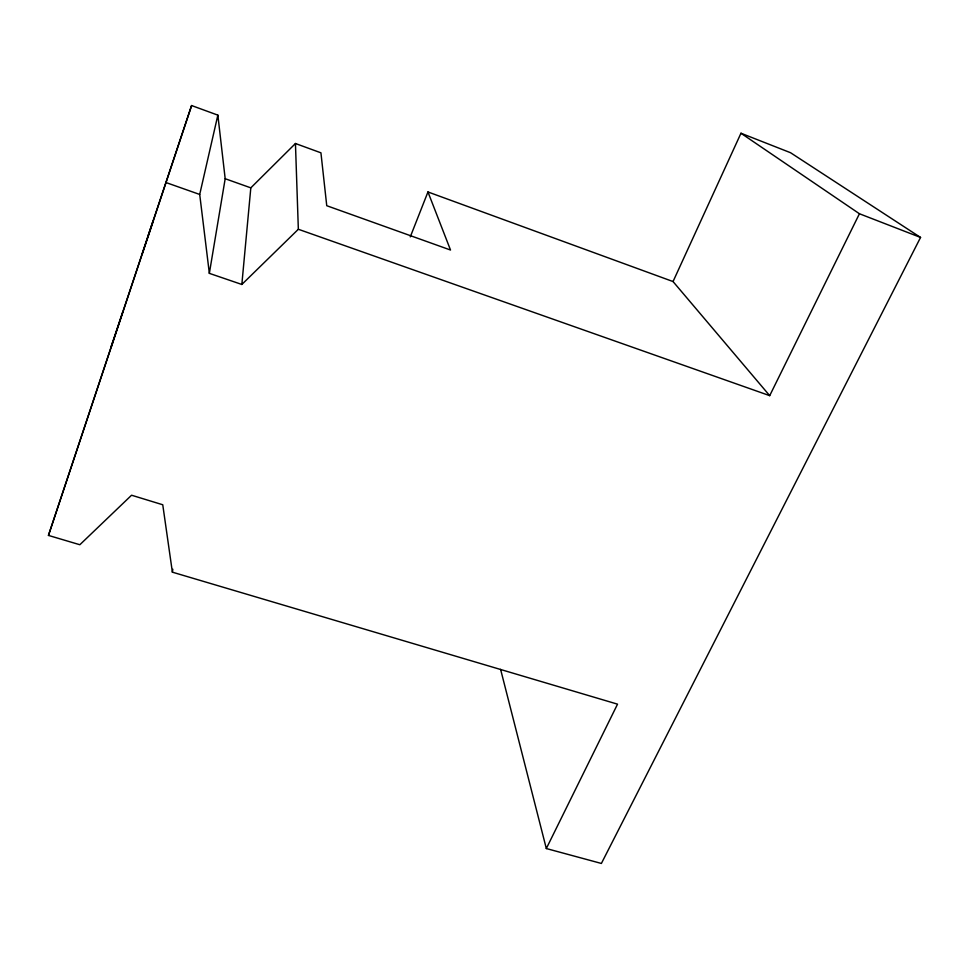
<?xml version="1.0" encoding="UTF-8"?>
<svg xmlns="http://www.w3.org/2000/svg" width="969" height="969" viewBox="0 0 969 969"><rect width="100%" height="100%" fill="white"/><g stroke="black" fill="none" stroke-linecap="round" stroke-linejoin="round"><path stroke-width="1.45" d="M740.97 133.237L790.534 152.714L920.55 237.441L601.386 863.452L546.322 848.541L617.532 704.16L172.385 572.17L162.756 504.764L131.566 495.22L79.846 544.735L48.45 535.421L191.596 105.548L217.855 115.141L199.711 194.454L209.352 273.355L241.838 284.462L250.814 187.853L295.448 143.509L320.933 152.823L326.747 205.707L450.512 250.026L427.959 191.959L673.043 281.555L769.701 395.655L859.43 213.749L740.97 133.237L673.043 281.555M172.385 572.17L172.821 569.251M209.352 273.355L225.183 178.72L217.855 115.141M48.45 535.421L191.596 105.548M122.833 311.752L111.072 347.168L113.07 341.245M142.407 253.321L153.393 220.229L148.318 235.358M410.287 236.86L427.959 191.959M241.838 284.462L298.343 229.265L295.448 143.509M166.196 182.62L199.711 194.454M298.343 229.265L769.701 395.655M225.183 178.72L250.814 187.853M859.43 213.749L920.55 237.441M500.598 669.361L546.322 848.541"/></g></svg>
